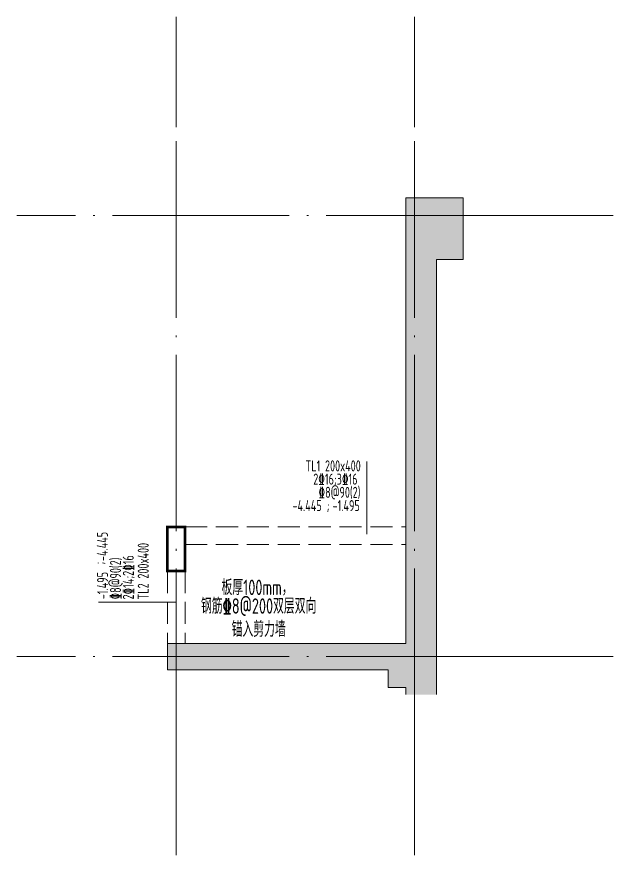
# Model space of a CAD drawing. Extents: x -129922 to 1190196, y -520662 to 139923.
# Drawn here: x 139960 to 146716, y -303962 to -294462 of the extents above; entities that cross this region are included whole.
import ezdxf
from ezdxf.enums import TextEntityAlignment as Align

# ---------------------------------------------------------------- set-up
doc = ezdxf.new("R2010")
doc.units = 0
doc.header["$LTSCALE"] = 1000
doc.header["$MEASUREMENT"] = 0
doc.linetypes.add('DASH', pattern=[0.35, 0.25, -0.1])
doc.linetypes.add('DOTE', pattern=[2.42, 2, -0.2, 0.02, -0.2])
for name, color, linetype, lineweight in [('A-标注-轴号', 3, 'Continuous', 15), ('A-轴线-塔楼', 1, 'DOTE', 9), ('S-墙柱-COLU', 50, 'Continuous', 20), ('S-墙柱-HATCH', 251, 'Continuous', 9), ('S-墙柱-WALL', 6, 'Continuous', 20), ('S-板-BEAM', 4, 'DASH', 20), ('S-梁-垂直集中标注', 45, 'Continuous', 20), ('S-通用-TEXT', 7, 'Continuous', 20)]:
    doc.layers.add(name, color=color, linetype=linetype, lineweight=lineweight)
doc.styles.add('TSSD_Rein', font='tssdeng.shx', dxfattribs={"width": 0.7, "bigfont": 'hztxt.shx'})

msp = doc.modelspace()

# ---------------------------------------------------------------- hatches: boundary and pattern name
at = {"layer": 'S-墙柱-HATCH'}
h = msp.add_hatch(color=256, dxfattribs=at)
h.dxf.hatch_style = 1
h.paths.add_polyline_path([(144715.8, -302141.1), (144365.8, -302141.1), (144365.8, -302062), (144165.8, -302062), (144165.8, -301862), (141665.8, -301862), (141665.8, -301562), (144365.8, -301562), (144365.8, -296512), (145015.8, -296512), (145015.8, -297212), (144715.8, -297212)])

# ---------------------------------------------------------------- linework, layer by layer
at = {"layer": 'A-标注-轴号'}
for p, q in [((141765.8, -295712), (141765.8, -294462)), ((144465.8, -295712), (144465.8, -294462)), ((145465.8, -296712), (146715.8, -296712)), ((145465.8, -301712), (146715.8, -301712)), ((141765.8, -302712), (141765.8, -303962)), ((144465.8, -302712), (144465.8, -303962))]:
    msp.add_line(p, q, dxfattribs=at)
at = {"layer": 'A-轴线-塔楼'}
for p, q in [((141765.8, -302712), (141765.8, -295712)), ((144465.8, -302712), (144465.8, -295712)), ((145465.8, -296712), (139960.2, -296712)), ((145465.8, -301712), (139960.2, -301712))]:
    msp.add_line(p, q, dxfattribs=at)
at = {"layer": 'S-墙柱-COLU', "const_width": 30}
msp.add_lwpolyline([(141865.9, -300242), (141665.9, -300242), (141665.9, -300742), (141865.9, -300742)], close=True, dxfattribs=at)
at = {"layer": 'S-墙柱-WALL'}
msp.add_lwpolyline([(144365.8, -302141.1), (144365.8, -302062), (144165.8, -302062), (144165.8, -301862), (141665.8, -301862), (141665.8, -301562), (144365.8, -301562), (144365.8, -296512), (145015.8, -296512), (145015.8, -297212), (144715.8, -297212), (144715.8, -302141.1)], dxfattribs=at)
at = {"layer": 'S-板-BEAM'}
for p, q in [((141865.9, -300242), (144365.8, -300242.1)), ((141865.9, -300442), (144365.8, -300442.1))]:
    msp.add_line(p, q, dxfattribs=at)
for points in [[(141665.9, -300742), (141665.9, -301562)], [(141865.9, -300742), (141865.9, -301562)]]:
    msp.add_lwpolyline(points, dxfattribs=at)
at = {"layer": 'S-梁-垂直集中标注'}
for p, q in [((143924.6, -300324), (143924.6, -299502.3)), ((141765.8, -301095.6), (140885.2, -301095.6))]:
    msp.add_line(p, q, dxfattribs=at)

# ---------------------------------------------------------------- texts
at = {"layer": 'S-梁-垂直集中标注', "style": 'TSSD_Rein', "width": 0.7}
for s, rotation, p in [('TL1 200x400', 360, (143230.6, -299612.9)), ('2\x8416;3\x8416', 360, (143318.4, -299762.9)), ('\x848@90(2)', 360, (143377.8, -299912.9)), ('TL2 200x400', 90, (141455.3, -301064.3)), ('2\x8414;2\x8416', 90, (141286.1, -301064.3)), ('\x848@90(2)', 90, (141140.9, -301064.3))]:
    msp.add_text(s, height=125, rotation=rotation, dxfattribs=at).set_placement(p)
at = {"layer": 'S-梁-垂直集中标注', "color": 6, "style": 'TSSD_Rein', "width": 0.7}
for s, rotation, p in [('-4.445', 360, (143083.1, -300062.9)), (';', 360, (143470.1, -300062.9)), ('-1.495', 360, (143537, -300062.9)), ('-4.445', 90, (140992, -300628.7)), (';', 90, (140953.3, -300667.6)), ('-1.495', 90, (140994.8, -301061))]:
    msp.add_text(s, height=125, rotation=rotation, dxfattribs=at).set_placement(p)
at = {"layer": 'S-通用-TEXT', "style": 'TSSD_Rein', "width": 0.7}
for s, p in [('板厚100mm，', (142682, -300926.9)), ('钢筋\x848@200双层双向', (142699.9, -301138.3)), ('锚入剪力墙', (142699.9, -301400.8))]:
    msp.add_text(s, height=175, dxfattribs=at).set_placement(p, align=Align.MIDDLE_CENTER)

doc.saveas('drawing.dxf')
